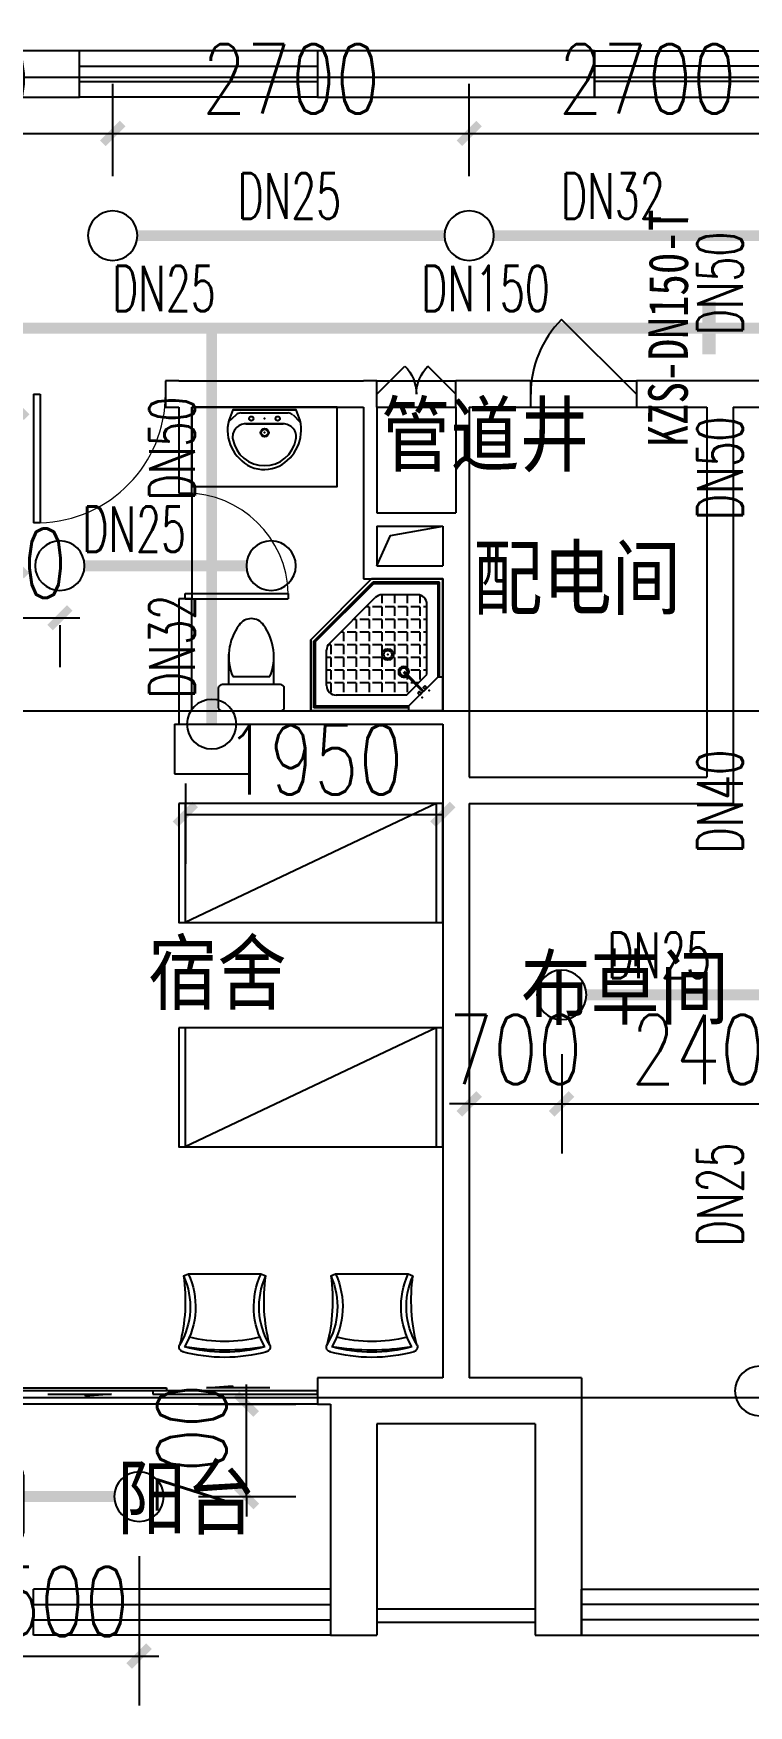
# Model space of a CAD drawing. Extents: x 0 to 2838408, y -923048 to 203859.
# Drawn here: x 2765563 to 2770978, y -409508 to -396844 of the extents above; entities that cross this region are included whole.
import ezdxf
from ezdxf.enums import TextEntityAlignment as Align

# ---------------------------------------------------------------- set-up
doc = ezdxf.new("R2010")
doc.units = 0
doc.header["$LTSCALE"] = 1000
for name, color, linetype in [('A-Fixt', 81, 'Continuous'), ('CLAYER', 7, 'Continuous'), ('DIM_喷淋', 3, 'Continuous'), ('DOOR_FIRE', 4, 'Continuous'), ('DOTE', 8, 'Continuous'), ('E2-栏杆', 92, 'Continuous'), ('EQUIP_喷头', 7, 'Continuous'), ('PIPE-喷淋', 6, 'Continuous'), ('PUB_TEXT', 7, 'Continuous'), ('TEXT_喷淋', 7, 'Continuous'), ('TWT_DIM', 3, 'Continuous'), ('WALL', 9, 'Continuous'), ('WINDOW', 4, 'Continuous'), ('XREF', 8, 'Continuous'), ('抗震支吊架', 2, 'Continuous'), ('洁具', 213, 'Continuous'), ('配景', 3, 'Continuous')]:
    doc.layers.add(name, color=color, linetype=linetype)
doc.styles.add('_TCH_DIM_T3', font='SIMPLEX', dxfattribs={"width": 0.75, "bigfont": 'HZTXT'})
doc.styles.add('_TWT_PIPEDN', font='SIMPLEX', dxfattribs={"width": 0.8, "height": 2.3, "bigfont": 'HZTXT'})
doc.styles.add('kzcad', font='', dxfattribs={"width": 0.8})
doc.styles.get("Standard").update_dxf_attribs({"font": 'geniso.shx', "bigfont": 'hztxt.shx'})
doc.styles.get('kzcad').set_extended_font_data('SimSun')
doc.dimstyles.new('_TWT_ARCH&&150', dxfattribs={"dimtxt": 525, "dimasz": 150, "dimexe": 375, "dimexo": 450, "dimgap": 150, "dimtad": 1, "dimdec": 0, "dimzin": 0, "dimdsep": 46, "dimtxsty": '_TCH_DIM_T3', "dimblk": 'ARCHTICK', "dimcen": 0.09, "dimclrt": 7, "dimazin": 2, "dimtfac": 1, "dimtdec": 0, "dimtix": 1, "dimtmove": 2, "dimatfit": 3, "dimfxl": 1, "dimtolj": 1, "dimtzin": 0, "dimarcsym": 0})

# ---------------------------------------------------------------- blocks, each defined once
blk = doc.blocks.new('1F平面-CAD导入_dwg_Drawing4_t3_dwg_$plan$00001613-474159-1F-927810-1F')
at = {"layer": '洁具'}
for p, q in [((-200, 170), (-430, 170)), ((-260, -140), (-260, 140)), ((-30, 250), (-170, 250)), ((-200, -170), (-200, -220)), ((-170, -250), (-30, -250))]:
    blk.add_line(p, q, dxfattribs=at)
for points in [[(-200, 220), (-200, 170), (-200, -170), (-430, -170)], [(0, -220), (0, 220)]]:
    blk.add_lwpolyline(points, dxfattribs=at)
for centre, radius, start, end in [((-413, -227), 398, 67.4505, 126.6381), ((-170, 220), 30, 90, 180), ((-30, 220), 30, 0, 90), ((-590, 0), 110, 123.4509, 236.5491), ((-413, 227), 398, 233.3619, 292.5495), ((-170, -220), 30, 180, 270), ((-30, -220), 30, 270, 0)]:
    blk.add_arc(centre, radius, start, end, dxfattribs=at)
blk = doc.blocks.new('$lvtry$00000169')
at = {"color": 0}
for p, q in [((259, -36), (259, 0)), ((259, -36), (36, -259)), ((276, -120), (120, -276)), ((259, -24), (976, -24)), ((259, -36), (964, -36)), ((276, -120), (808, -120)), ((964, -36), (976, -24)), ((964, -36), (964, -525)), ((976, -24), (976, -530)), ((144, -151), (291, -298)), ((151, -144), (298, -291)), ((173, -309), (173, -239)), ((183, -213), (205, -213)), ((220, -213), (243, -213)), ((270, -213), (270, -143)), ((270, -213), (340, -213)), ((270, -263), (270, -239)), ((366, -213), (366, -143)), ((366, -213), (436, -213)), ((366, -309), (366, -239)), ((462, -213), (462, -143)), ((462, -213), (532, -213)), ((462, -309), (462, -239)), ((558, -213), (558, -143)), ((558, -213), (628, -213)), ((558, -309), (558, -239)), ((655, -213), (655, -143)), ((655, -213), (725, -213)), ((655, -309), (655, -239)), ((751, -213), (751, -143)), ((751, -213), (821, -213)), ((751, -309), (751, -239)), ((847, -213), (847, -143)), ((847, -213), (880, -213)), ((847, -309), (847, -239)), ((880, -192), (880, -460)), ((36, -259), (0, -259)), ((24, -259), (24, -976)), ((36, -259), (36, -964)), ((120, -276), (120, -808)), ((120, -309), (147, -309)), ((173, -309), (243, -309)), ((173, -405), (173, -335)), ((270, -405), (270, -335)), ((334, -309), (340, -309)), ((366, -309), (436, -309)), ((366, -405), (366, -335)), ((462, -309), (532, -309)), ((462, -405), (462, -335)), ((558, -309), (628, -309)), ((558, -405), (558, -335)), ((655, -309), (725, -309)), ((655, -405), (655, -335)), ((751, -309), (821, -309)), ((751, -405), (751, -335)), ((847, -309), (880, -309)), ((847, -405), (847, -335)), ((120, -405), (147, -405)), ((120, -501), (147, -501)), ((173, -405), (243, -405)), ((173, -501), (173, -431)), ((173, -501), (243, -501)), ((270, -405), (340, -405)), ((270, -501), (270, -431)), ((270, -501), (340, -501)), ((366, -405), (379, -405)), ((366, -501), (366, -431)), ((366, -501), (436, -501)), ((462, -405), (532, -405)), ((462, -501), (462, -431)), ((462, -501), (532, -501)), ((558, -405), (628, -405)), ((558, -501), (558, -431)), ((558, -501), (628, -501)), ((655, -405), (725, -405)), ((655, -501), (655, -431)), ((655, -501), (725, -501)), ((751, -405), (821, -405)), ((751, -501), (751, -431)), ((751, -501), (821, -501)), ((847, -405), (880, -405)), ((847, -501), (847, -431)), ((847, -501), (867, -501)), ((120, -598), (147, -598)), ((173, -598), (173, -528)), ((173, -598), (243, -598)), ((173, -694), (173, -624)), ((270, -598), (270, -528)), ((270, -598), (340, -598)), ((270, -694), (270, -624)), ((366, -598), (366, -528)), ((366, -598), (436, -598)), ((366, -694), (366, -624)), ((462, -598), (462, -528)), ((462, -598), (532, -598)), ((462, -694), (462, -624)), ((859, -511), (511, -859)), ((964, -525), (525, -964)), ((976, -530), (530, -976)), ((558, -598), (558, -528)), ((558, -598), (628, -598)), ((558, -694), (558, -624)), ((655, -598), (655, -528)), ((655, -598), (725, -598)), ((655, -694), (655, -624)), ((751, -598), (751, -528)), ((751, -598), (773, -598)), ((964, -525), (976, -530)), ((120, -694), (147, -694)), ((173, -694), (243, -694)), ((173, -790), (173, -720)), ((270, -694), (340, -694)), ((270, -790), (270, -720)), ((366, -694), (436, -694)), ((366, -790), (366, -720)), ((462, -694), (532, -694)), ((462, -790), (462, -720)), ((558, -694), (628, -694)), ((558, -790), (558, -720)), ((655, -694), (676, -694)), ((120, -790), (147, -790)), ((173, -790), (243, -790)), ((173, -878), (173, -816)), ((192, -880), (460, -880)), ((270, -790), (340, -790)), ((270, -880), (270, -816)), ((366, -790), (436, -790)), ((366, -880), (366, -816)), ((462, -790), (532, -790)), ((462, -880), (462, -816)), ((558, -790), (580, -790)), ((36, -964), (24, -976)), ((24, -976), (530, -976)), ((36, -964), (525, -964)), ((525, -964), (530, -976))]:
    blk.add_line(p, q, dxfattribs=at)
blk.add_lwpolyline([(0, 0), (0, -1000), (540, -1000), (1000, -540), (1000, 0)], close=True)
for points in [[(0, 0), (0, -1000)], [(0, 0), (1000, 0)], [(1000, 0), (1000, -540)], [(190, -136), (178, -148), (162, -132), (174, -121)], [(136, -190), (148, -178), (132, -162), (121, -174)], [(1000, -540), (540, -1000)], [(0, -1000), (540, -1000)]]:
    blk.add_lwpolyline(points, close=True, dxfattribs=at)
for radius in [43.8, 31.1]:
    blk.add_circle((416, -428), radius, dxfattribs=at)
for centre, radius, start, end in [((808, -192), 72, 0, 90), ((296, -296), 40.6, 142.583, 128.4197), ((296, -296), 28.6, 145.828, 125.6599), ((808, -460), 72, 315, 0), ((192, -808), 72, 180, 270), ((460, -808), 72, 270, 315)]:
    blk.add_arc(centre, radius, start, end, dxfattribs=at)
for p in [(156, -102, 0), (103, -156, 0), (416, -428, 0)]:
    blk.add_point(p, dxfattribs=at)
blk = doc.blocks.new('$lvtry$00000178')
at = {"color": 0}
for p, q in [((-238, 0), (238, 0)), ((-214, -36), (-272, -91)), ((-180, -23), (180, -23)), ((-142, -105), (140, -105)), ((140, -105), (-142, -105)), ((216, -37), (268, -91))]:
    blk.add_line(p, q, dxfattribs=at)
blk.add_lwpolyline([(-104, -430, 0.224698), (110, -425, 0.348046), (269, -79), (239, 0), (-241, 0), (-271, -79, 0.356844)], format="xyb", close=True, dxfattribs=at)
for centre, radius in [((-100, -65), 16.3), ((100, -65), 16.3), ((1, -172), 31.6)]:
    blk.add_circle(centre, radius, dxfattribs=at)
at = {"color": 0, "lineweight": 13}
blk.add_circle((1, -172), 23, dxfattribs=at)
at = {"color": 0}
for centre, radius, start, end in [((-142, -205), 100, 90, 190.5602), ((-180, -73), 50, 90, 133.181), ((140, -205), 100, 349.4398, 90), ((180, -73), 50, 44.5607, 90), ((-1, -179), 243, 190.5602, 349.4398)]:
    blk.add_arc(centre, radius, start, end, dxfattribs=at)
for p in [(0, -65), (1, -172)]:
    blk.add_point(p, dxfattribs=at)
blk = doc.blocks.new('A$C70365C93')
at = {"layer": '洁具'}
blk.add_lwpolyline([(-1900, 2300), (-1900, 1700), (-800, 1700), (-800, 2300)], close=True, dxfattribs=at)
blk.add_blockref('$lvtry$00000178', (-1350, 2280), dxfattribs=at)
at = {"layer": '洁具', "rotation": 180}
blk.add_blockref('$lvtry$00000169', (0, 0), dxfattribs=at)
at = {"layer": '洁具', "extrusion": (0, 0, -1), "xscale": -1, "zscale": -1, "rotation": 90}
blk.add_blockref('1F平面-CAD导入_dwg_Drawing4_t3_dwg_$plan$00001613-474159-1F-927810-1F', (1450, 0), dxfattribs=at)
blk = doc.blocks.new('单人床')
at = {"layer": 'A-Fixt'}
for p, q in [((47774, 13973), (48674, 13973)), ((47774, 12073), (48674, 13973)), ((47774, 12073), (48674, 12073))]:
    blk.add_line(p, q, dxfattribs=at)
blk.add_lwpolyline([(47774, 14023), (48674, 14023), (48674, 12023), (47774, 12023), (47774, 14023)], dxfattribs=at)
blk = doc.blocks.new('CH_AP01')
for p, q in [((-311, 17), (-275, 0)), ((-275, 0), (275, 0)), ((275, 0), (311, 17))]:
    blk.add_line(p, q)
for centre, radius, start, end in [((0, -579), 1213, 74.7104, 105.2896), ((-307, 555), 37.8, 100.1859, 202.8359), ((-1658, 202), 1360, 352.1659, 14.4283), ((-824, 250), 563, 335.5038, 31.0903), ((0, -579), 1173, 75.0287, 104.9713), ((0, -1278), 1857, 80.611, 99.389), ((-824, 250), 603, 335.5038, 30.2691), ((0, -579), 1093, 75.8767, 104.1233), ((824, 250), 603, 149.7309, 204.4962), ((824, 250), 563, 148.9097, 204.4962), ((1658, 202), 1360, 165.5717, 187.8341), ((307, 555), 37.8, 337.1641, 79.8141)]:
    blk.add_arc(centre, radius, start, end)
blk = doc.blocks.new('A$C61295E98')
at = {"color": 3}
for p, q in [((544, 598), (0, 598)), ((0, 598), (0, 0)), ((161, 598), (161, 0)), ((170, 0), (170, 598)), ((603, 572), (603, 26)), ((624, 518), (624, 80)), ((544, 0), (0, 0))]:
    blk.add_line(p, q, dxfattribs=at)
for points in [[(82, 540), (75, 540), (75, 577), (82, 577)], [(82, 453), (75, 453), (75, 490), (82, 490)], [(82, 353), (75, 353), (75, 389), (82, 389)]]:
    blk.add_lwpolyline(points, close=True, dxfattribs=at)
for centre in [(74, 250), (74, 164), (74, 71)]:
    blk.add_circle(centre, 15.7, dxfattribs=at)
for centre, start, end in [((544, 518), 360, 90), ((544, 80), 270, 0)]:
    blk.add_arc(centre, 80, start, end, dxfattribs=at)
blk = doc.blocks.new('宿舍')
at = {"layer": 'A-Fixt'}
for p, q in [((47854, 13802), (48354, 15702)), ((48354, 13802), (47854, 15702)), ((47854, 13802), (48354, 13802))]:
    blk.add_line(p, q, dxfattribs=at)
for points in [[(47854, 8602), (48354, 8602), (48354, 15702), (47854, 15702)], [(47854, 10676), (47970, 10676), (47970, 11743), (47854, 11743)]]:
    blk.add_lwpolyline(points, close=True, dxfattribs=at)
at = {"xscale": -1, "rotation": 90}
for p in [(63677, 60475), (63677, 58775)]:
    blk.add_blockref('单人床', p, dxfattribs=at)
at = {"layer": 'A-Fixt', "xscale": -1, "rotation": 180}
for p in [(50002, 9140), (51117, 9140)]:
    blk.add_blockref('CH_AP01', p, dxfattribs=at)
at = {"layer": '配景', "color": 252}
blk.add_blockref('A$C61295E98', (47854, 7097), dxfattribs=at)
blk = doc.blocks.new('$WINLIB2D$00000001')
at = {"color": 0}
for points in [[(-0.5, 0.5), (-0.5, -0.5)], [(-0.5, 0.5), (0.5, 0.5)], [(0.5, -0.5), (0.5, 0.5)], [(0.5, 0.1667), (-0.5, 0.1667)], [(0.5, -0.1667), (-0.5, -0.1667)], [(-0.5, -0.5), (0.5, -0.5)]]:
    blk.add_lwpolyline(points, dxfattribs=at)
blk = doc.blocks.new('$DorLib2D$00000131')
at = {"color": 0, "linetype": 'Continuous'}
for p, q in [((0.15, 0.125), (0.2319, 0.1973)), ((0.2319, 0.1973), (0.2319, 0.125)), ((-0.5, 0.125), (-0.5, 0)), ((0.0192, 0.125), (-0.5, 0.125)), ((0.0192, 0), (0.0192, 0.125)), ((0.35, 0.125), (0.15, 0.125)), ((-0.5, 0), (0.0192, 0)), ((-0.024, 0), (0.5, 0)), ((-0.024, -0.125), (-0.024, 0)), ((0.5, 0), (0.5, -0.125)), ((-0.35, -0.125), (-0.15, -0.125)), ((-0.2319, -0.1973), (-0.2319, -0.125)), ((-0.15, -0.125), (-0.2319, -0.1973)), ((0.5, -0.125), (-0.024, -0.125))]:
    blk.add_line(p, q, dxfattribs=at)
blk = doc.blocks.new('$DorLib2D$00000114')
at = {"color": 0}
blk.add_line((0.5, 0), (-0.207, 0.707), dxfattribs=at)
blk.add_arc((0.5, 0), 1, 135, 180, dxfattribs=at)
blk = doc.blocks.new('$DorLib2D$00000116')
at = {"color": 0}
for p, q in [((-0.5, 0), (-0.146, 0.354)), ((0.5, 0), (0.146, 0.354))]:
    blk.add_line(p, q, dxfattribs=at)
for centre, start, end in [((-0.5, 0), 0, 45), ((0.5, 0), 135, 180)]:
    blk.add_arc(centre, 0.5, start, end, dxfattribs=at)
blk = doc.blocks.new('$DorLib2D$00000001')
for p, q in [((0.45, 0.975), (0.5, 0.975)), ((0.45, 0), (0.45, 0.975)), ((0.5, 0), (0.5, 0.975)), ((0.5, 0), (0.45, 0))]:
    blk.add_line(p, q)
at = {"lineweight": 13}
blk.add_arc((0.475, 0), 0.975, 91.4693, 180, dxfattribs=at)
blk = doc.blocks.new('2F1')
blk.add_lwpolyline([(2432116.7, -400875.2), (2432220.3, -400645), (2432616.7, -400575.2)])
at = {"layer": 'DOOR_FIRE'}
for p, q in [((2432116.7, -399475.2), (2432716.7, -399475.2)), ((2433282.5, -399475.2, 100), (2434082.5, -399475.2, 100)), ((2432116.7, -399675.2), (2432716.7, -399675.2)), ((2433282.5, -399675.2, 100), (2434082.5, -399675.2, 100))]:
    blk.add_line(p, q, dxfattribs=at)
at = {"layer": 'DOTE'}
for p, q in [((2343216.7, -397175.2), (2453916.7, -397175.2)), ((2343216.7, -401975.2), (2453916.7, -401975.2)), ((2343216.7, -407175.2), (2453916.7, -407175.2)), ((2343216.7, -407175.2), (2453916.7, -407175.2))]:
    blk.add_line(p, q, dxfattribs=at)
at = {"layer": 'E2-栏杆'}
for points in [[(2432116.7, -408775.2), (2433316.7, -408775.2)], [(2432116.7, -408875.2), (2433316.7, -408875.2)]]:
    blk.add_lwpolyline(points, dxfattribs=at)
at = {"layer": 'WALL'}
for p, q in [((2429866.7, -396975.2), (2428716.7, -396975.2)), ((2429866.7, -397325.2), (2429866.7, -396975.2)), ((2433766.7, -396975.2), (2431666.7, -396975.2)), ((2431666.7, -396975.2), (2431666.7, -397325.2)), ((2433766.7, -397325.2), (2433766.7, -396975.2)), ((2428966.7, -397325.2), (2429866.7, -397325.2)), ((2431666.7, -397325.2), (2433766.7, -397325.2)), ((2430616.7, -399475.2), (2430516.7, -399475.2)), ((2430516.7, -399475.2), (2430516.7, -399675.2)), ((2430616.7, -399475.2), (2432016.7, -399475.2)), ((2432116.7, -399475.2), (2432016.7, -399475.2)), ((2432116.7, -399675.2), (2432116.7, -399475.2)), ((2433282.5, -399475.2), (2432716.7, -399475.2)), ((2432716.7, -399675.2), (2432716.7, -399475.2)), ((2433282.5, -399675.2), (2433282.5, -399475.2)), ((2434716.7, -399475.2), (2434082.5, -399475.2)), ((2434082.5, -399475.2), (2434082.5, -399675.2)), ((2435316.7, -399475.2), (2434716.7, -399475.2)), ((2430516.7, -399675.2), (2430616.7, -399675.2)), ((2430616.7, -399675.2), (2430616.7, -400325.2)), ((2430716.7, -399675.2), (2432016.7, -399675.2)), ((2430716.7, -400325.2), (2430716.7, -399675.2)), ((2432016.7, -399675.2), (2432016.7, -400475.2)), ((2432116.7, -399675.2), (2432116.7, -400475.2)), ((2432716.7, -399675.2), (2432716.7, -400475.2)), ((2432816.7, -399675.2), (2433282.5, -399675.2)), ((2432816.7, -399675.2), (2432816.7, -400475.2)), ((2434082.5, -399675.2), (2434616.7, -399675.2)), ((2434616.7, -399675.2), (2434616.7, -402475.2)), ((2434816.7, -399675.2), (2435316.7, -399675.2)), ((2434816.7, -399675.2), (2434816.7, -402675.2)), ((2430616.7, -400325.2), (2430716.7, -400325.2)), ((2432016.7, -400475.2), (2432016.7, -400975.2)), ((2432116.7, -400475.2), (2432716.7, -400475.2)), ((2432816.7, -400475.2), (2432816.7, -400875.2)), ((2432116.7, -400575.2), (2432116.7, -400875.2)), ((2432116.7, -400575.2), (2432616.7, -400575.2)), ((2432616.7, -400575.2), (2432616.7, -400875.2)), ((2432116.7, -400875.2), (2432616.7, -400875.2)), ((2432816.7, -400875.2), (2432816.7, -402075.2)), ((2432016.7, -400975.2), (2432616.7, -400975.2)), ((2432616.7, -400975.2), (2432616.7, -401975.2)), ((2430716.7, -401125.2), (2430616.7, -401125.2)), ((2430616.7, -401125.2), (2430616.7, -402075.2)), ((2430716.7, -401975.2), (2430716.7, -401125.2)), ((2430616.7, -402075.2), (2432616.7, -402075.2)), ((2430716.7, -401975.2), (2432616.7, -401975.2)), ((2432616.7, -402075.2), (2432616.7, -402575.2)), ((2432816.7, -402075.2), (2432816.7, -402475.2)), ((2432616.7, -402575.2), (2432616.7, -407025.2)), ((2432816.7, -402475.2), (2434616.7, -402475.2)), ((2432816.7, -402675.2), (2432816.7, -407025.2)), ((2432816.7, -402675.2), (2434816.7, -402675.2)), ((2432016.7, -407025.2), (2431666.7, -407025.2)), ((2431666.7, -407025.2), (2431666.7, -407225.2)), ((2432616.7, -407025.2), (2432016.7, -407025.2)), ((2433666.7, -407025.2), (2432816.7, -407025.2)), ((2433666.7, -407025.2), (2433666.7, -408625.2)), ((2431666.7, -407225.2), (2431766.7, -407225.2)), ((2431766.7, -407225.2), (2431766.7, -408625.2)), ((2432716.7, -407375.2), (2432116.7, -407375.2)), ((2432116.7, -407375.2), (2432116.7, -408975.2)), ((2433316.7, -407375.2), (2432716.7, -407375.2)), ((2433316.7, -407375.2), (2433316.7, -408975.2)), ((2431766.7, -408625.2), (2431766.7, -408975.2)), ((2433666.7, -408975.2), (2433666.7, -408625.2)), ((2431766.7, -408975.2), (2432116.7, -408975.2)), ((2433316.7, -408975.2), (2433666.7, -408975.2))]:
    blk.add_line(p, q, dxfattribs=at)
at = {"layer": 'WINDOW'}
for p, q in [((2430716.7, -400325.2), (2430716.7, -401125.2)), ((2431666.7, -407225.2), (2429266.7, -407225.2))]:
    blk.add_line(p, q, dxfattribs=at)
for name, p in [('宿舍', (2380962.9, -415376.9)), ('A$C70365C93', (2432616.7, -401975.2))]:
    blk.add_blockref(name, p)
at = {"layer": 'DOOR_FIRE', "zscale": 200}
for name, p, xscale, yscale in [('$DorLib2D$00000114', (2433682.5, -399575.2), 800, 800), ('$DorLib2D$00000116', (2432416.7, -399575.2), -600, 600)]:
    blk.add_blockref(name, p, dxfattribs=dict(at, xscale=xscale, yscale=yscale))
at = {"layer": 'WINDOW'}
for name, p, xscale, yscale, zscale in [('$WINLIB2D$00000001', (2430766.7, -397150.2), -1800, 350, -1800), ('$WINLIB2D$00000001', (2434666.7, -397150.2), 1800, 350, 1800), ('$DorLib2D$00000001', (2430016.7, -399575.2), -1000, -1000, -1000)]:
    blk.add_blockref(name, p, dxfattribs=dict(at, xscale=xscale, yscale=yscale, zscale=zscale))
for name, p, xscale, yscale, zscale, rotation in [('$DorLib2D$00000001', (2430666.7, -400725.2), 800, 800, 800, 270), ('$DorLib2D$00000131', (2430466.7, -407125.2), 2400, 200, 2400, 180), ('$WINLIB2D$00000001', (2430641.7, -408800.2), 2249.999999993481, -350, 2249.999999993481, 180), ('$WINLIB2D$00000001', (2434791.7, -408800.2), -2249.999999993481, -350, -2249.999999993481, 180)]:
    blk.add_blockref(name, p, dxfattribs=dict(at, xscale=xscale, yscale=yscale, zscale=zscale, rotation=rotation))
at = {"layer": 'CLAYER'}
for s, p in [('管道井', (2432149.1, -400162.2)), ('配电间', (2432846.7, -401247.5))]:
    blk.add_text(s, height=525, dxfattribs=at).set_placement(p)
at = {"layer": 'PUB_TEXT'}
for s, p in [('宿舍', (2430384.3, -404239)), ('布草间', (2433209.4, -404351.6)), ('阳台', (2430149.7, -408213.3))]:
    blk.add_text(s, height=525, dxfattribs=at).set_placement(p)
blk = doc.blocks.new('_ArchTick')
at = {"color": 0, "linetype": 'ByBlock', "const_width": 0.4}
blk.add_lwpolyline([(-0.5, -0.5), (0.5, 0.5)], dxfattribs=at)
blk = doc.blocks.new('*D1591')
at = {"layer": 'Defpoints', "color": 0, "linetype": 'ByBlock', "transparency": 16777216}
for p in [(2766363, -407225), (2767175, -407225), (2766363, -407925)]:
    blk.add_point(p, dxfattribs=at)
at = {"layer": 'TWT_DIM', "color": 0, "linetype": 'ByBlock', "lineweight": -2, "transparency": 16777216}
for p, q in [((2767175, -407225), (2767175, -407075)), ((2766813, -407225), (2767550, -407225)), ((2767175, -407925), (2767175, -407225)), ((2766813, -407925), (2767550, -407925)), ((2767175, -407925), (2767175, -408075))]:
    blk.add_line(p, q, dxfattribs=at)
at = {"layer": 'TWT_DIM', "color": 0, "linetype": 'ByBlock', "lineweight": -2, "transparency": 16777216, "xscale": 150, "yscale": 150, "zscale": 150}
for p, rotation in [((2767175, -407225), 270), ((2767175, -407925), 90)]:
    blk.add_blockref('_ArchTick', p, dxfattribs=dict(at, rotation=rotation))
at = {"layer": 'TWT_DIM', "color": 7, "linetype": 'ByBlock', "transparency": 16777216, "insert": (2766762, -407575), "char_height": 525, "attachment_point": 5, "rotation": 90, "style": '_TCH_DIM_T3'}
blk.add_mtext('\\A1;700', dxfattribs=at)
blk = doc.blocks.new('*D1592')
at = {"layer": 'Defpoints', "color": 0, "linetype": 'ByBlock', "transparency": 16777216}
for p in [(2764863, -407925), (2766363, -407925), (2766363, -409133)]:
    blk.add_point(p, dxfattribs=at)
at = {"layer": 'TWT_DIM', "color": 0, "linetype": 'ByBlock', "lineweight": -2, "transparency": 16777216}
for p, q in [((2764863, -408375), (2764863, -409508)), ((2766363, -408375), (2766363, -409508)), ((2764863, -409133), (2764713, -409133)), ((2764863, -409133), (2766363, -409133)), ((2766363, -409133), (2766513, -409133))]:
    blk.add_line(p, q, dxfattribs=at)
at = {"layer": 'TWT_DIM', "color": 0, "linetype": 'ByBlock', "lineweight": -2, "transparency": 16777216, "xscale": 150, "yscale": 150, "zscale": 150}
blk.add_blockref('_ArchTick', (2764863, -409133), dxfattribs=at)
at = {"layer": 'TWT_DIM', "color": 0, "linetype": 'ByBlock', "lineweight": -2, "transparency": 16777216, "xscale": 150, "yscale": 150, "zscale": 150, "rotation": 180}
blk.add_blockref('_ArchTick', (2766363, -409133), dxfattribs=at)
at = {"layer": 'TWT_DIM', "color": 7, "linetype": 'ByBlock', "transparency": 16777216, "insert": (2765613, -408720), "char_height": 525, "attachment_point": 5, "style": '_TCH_DIM_T3'}
blk.add_mtext('\\A1;1500', dxfattribs=at)
blk = doc.blocks.new('*D1593')
at = {"layer": 'Defpoints', "color": 0, "linetype": 'ByBlock', "transparency": 16777216}
for p in [(2764863, -400875), (2765763, -400875), (2765763, -401269)]:
    blk.add_point(p, dxfattribs=at)
at = {"layer": 'TWT_DIM', "color": 0, "linetype": 'ByBlock', "lineweight": -2, "transparency": 16777216}
for p, q in [((2764863, -401269), (2764713, -401269)), ((2764863, -401269), (2765763, -401269)), ((2765763, -401269), (2765913, -401269)), ((2764863, -401325), (2764863, -401644)), ((2765763, -401325), (2765763, -401644))]:
    blk.add_line(p, q, dxfattribs=at)
at = {"layer": 'TWT_DIM', "color": 0, "linetype": 'ByBlock', "lineweight": -2, "transparency": 16777216, "xscale": 150, "yscale": 150, "zscale": 150}
blk.add_blockref('_ArchTick', (2764863, -401269), dxfattribs=at)
at = {"layer": 'TWT_DIM', "color": 0, "linetype": 'ByBlock', "lineweight": -2, "transparency": 16777216, "xscale": 150, "yscale": 150, "zscale": 150, "rotation": 180}
blk.add_blockref('_ArchTick', (2765763, -401269), dxfattribs=at)
at = {"layer": 'TWT_DIM', "color": 7, "linetype": 'ByBlock', "transparency": 16777216, "insert": (2765313, -400856), "char_height": 525, "attachment_point": 5, "style": '_TCH_DIM_T3'}
blk.add_mtext('\\A1;900', dxfattribs=at)
blk = doc.blocks.new('*D1594')
at = {"layer": 'Defpoints', "color": 0, "linetype": 'ByBlock', "transparency": 16777216}
for p in [(2765436, -399675), (2765763, -399675), (2765763, -400875)]:
    blk.add_point(p, dxfattribs=at)
at = {"layer": 'TWT_DIM', "color": 0, "linetype": 'ByBlock', "lineweight": -2, "transparency": 16777216}
for p, q in [((2765436, -399675), (2765436, -399525)), ((2765313, -399675), (2765061, -399675)), ((2765436, -400875), (2765436, -399675)), ((2765313, -400875), (2765061, -400875)), ((2765436, -400875), (2765436, -401025))]:
    blk.add_line(p, q, dxfattribs=at)
at = {"layer": 'TWT_DIM', "color": 0, "linetype": 'ByBlock', "lineweight": -2, "transparency": 16777216, "xscale": 150, "yscale": 150, "zscale": 150}
for p, rotation in [((2765436, -399675), 270), ((2765436, -400875), 90)]:
    blk.add_blockref('_ArchTick', p, dxfattribs=dict(at, rotation=rotation))
at = {"layer": 'TWT_DIM', "color": 7, "linetype": 'ByBlock', "transparency": 16777216, "insert": (2765024, -400275), "char_height": 525, "attachment_point": 5, "rotation": 90, "style": '_TCH_DIM_T3'}
blk.add_mtext('\\A1;1200', dxfattribs=at)
blk = doc.blocks.new('*D1934')
at = {"layer": 'Defpoints', "color": 0, "linetype": 'ByBlock', "transparency": 16777216}
for p in [(2771563, -397601), (2768863, -398375), (2771563, -398375)]:
    blk.add_point(p, dxfattribs=at)
at = {"layer": 'DIM_喷淋', "color": 0, "linetype": 'ByBlock', "lineweight": -2, "transparency": 16777216}
for p, q in [((2768863, -397925), (2768863, -397226)), ((2771563, -397925), (2771563, -397226)), ((2768863, -397601), (2771563, -397601))]:
    blk.add_line(p, q, dxfattribs=at)
at = {"layer": 'DIM_喷淋', "color": 0, "linetype": 'ByBlock', "lineweight": -2, "transparency": 16777216, "xscale": 150, "yscale": 150, "zscale": 150, "rotation": 180}
blk.add_blockref('_ArchTick', (2768863, -397601), dxfattribs=at)
at = {"layer": 'DIM_喷淋', "color": 0, "linetype": 'ByBlock', "lineweight": -2, "transparency": 16777216, "xscale": 150, "yscale": 150, "zscale": 150}
blk.add_blockref('_ArchTick', (2771563, -397601), dxfattribs=at)
at = {"layer": 'DIM_喷淋', "color": 7, "linetype": 'ByBlock', "transparency": 16777216, "insert": (2770213, -397188), "char_height": 525, "attachment_point": 5, "style": '_TCH_DIM_T3'}
blk.add_mtext('\\A1;2700', dxfattribs=at)
blk = doc.blocks.new('*D1935')
at = {"layer": 'Defpoints', "color": 0, "linetype": 'ByBlock', "transparency": 16777216}
for p in [(2768863, -397601), (2766163, -398375), (2768863, -398375)]:
    blk.add_point(p, dxfattribs=at)
at = {"layer": 'DIM_喷淋', "color": 0, "linetype": 'ByBlock', "lineweight": -2, "transparency": 16777216}
for p, q in [((2766163, -397925), (2766163, -397226)), ((2768863, -397925), (2768863, -397226)), ((2766163, -397601), (2768863, -397601))]:
    blk.add_line(p, q, dxfattribs=at)
at = {"layer": 'DIM_喷淋', "color": 0, "linetype": 'ByBlock', "lineweight": -2, "transparency": 16777216, "xscale": 150, "yscale": 150, "zscale": 150, "rotation": 180}
blk.add_blockref('_ArchTick', (2766163, -397601), dxfattribs=at)
at = {"layer": 'DIM_喷淋', "color": 0, "linetype": 'ByBlock', "lineweight": -2, "transparency": 16777216, "xscale": 150, "yscale": 150, "zscale": 150}
blk.add_blockref('_ArchTick', (2768863, -397601), dxfattribs=at)
at = {"layer": 'DIM_喷淋', "color": 7, "linetype": 'ByBlock', "transparency": 16777216, "insert": (2767513, -397188), "char_height": 525, "attachment_point": 5, "style": '_TCH_DIM_T3'}
blk.add_mtext('\\A1;2700', dxfattribs=at)
blk = doc.blocks.new('*D1936')
at = {"layer": 'Defpoints', "color": 0, "linetype": 'ByBlock', "transparency": 16777216}
for p in [(2766163, -397601), (2763563, -398375), (2766163, -398375)]:
    blk.add_point(p, dxfattribs=at)
at = {"layer": 'DIM_喷淋', "color": 0, "linetype": 'ByBlock', "lineweight": -2, "transparency": 16777216}
for p, q in [((2763563, -397925), (2763563, -397226)), ((2766163, -397925), (2766163, -397226)), ((2763563, -397601), (2766163, -397601))]:
    blk.add_line(p, q, dxfattribs=at)
at = {"layer": 'DIM_喷淋', "color": 0, "linetype": 'ByBlock', "lineweight": -2, "transparency": 16777216, "xscale": 150, "yscale": 150, "zscale": 150, "rotation": 180}
blk.add_blockref('_ArchTick', (2763563, -397601), dxfattribs=at)
at = {"layer": 'DIM_喷淋', "color": 0, "linetype": 'ByBlock', "lineweight": -2, "transparency": 16777216, "xscale": 150, "yscale": 150, "zscale": 150}
blk.add_blockref('_ArchTick', (2766163, -397601), dxfattribs=at)
at = {"layer": 'DIM_喷淋', "color": 7, "linetype": 'ByBlock', "transparency": 16777216, "insert": (2764863, -397188), "char_height": 525, "attachment_point": 5, "style": '_TCH_DIM_T3'}
blk.add_mtext('\\A1;2600', dxfattribs=at)
blk = doc.blocks.new('*D1970')
at = {"layer": 'Defpoints', "color": 0, "linetype": 'ByBlock', "transparency": 16777216}
for p in [(2769563, -404125), (2771963, -404125), (2771963, -404951)]:
    blk.add_point(p, dxfattribs=at)
at = {"layer": 'DIM_喷淋', "color": 0, "linetype": 'ByBlock', "lineweight": -2, "transparency": 16777216}
for p, q in [((2769563, -404575), (2769563, -405326)), ((2771963, -404575), (2771963, -405326)), ((2769563, -404951), (2771963, -404951))]:
    blk.add_line(p, q, dxfattribs=at)
at = {"layer": 'DIM_喷淋', "color": 0, "linetype": 'ByBlock', "lineweight": -2, "transparency": 16777216, "xscale": 150, "yscale": 150, "zscale": 150, "rotation": 180}
blk.add_blockref('_ArchTick', (2769563, -404951), dxfattribs=at)
at = {"layer": 'DIM_喷淋', "color": 0, "linetype": 'ByBlock', "lineweight": -2, "transparency": 16777216, "xscale": 150, "yscale": 150, "zscale": 150}
blk.add_blockref('_ArchTick', (2771963, -404951), dxfattribs=at)
at = {"layer": 'DIM_喷淋', "color": 7, "linetype": 'ByBlock', "transparency": 16777216, "insert": (2770763, -404539), "char_height": 525, "attachment_point": 5, "style": '_TCH_DIM_T3'}
blk.add_mtext('\\A1;2400', dxfattribs=at)
blk = doc.blocks.new('*D1971')
at = {"layer": 'Defpoints', "color": 0, "linetype": 'ByBlock', "transparency": 16777216}
for p in [(2768863, -404125), (2769563, -404125), (2769563, -404951)]:
    blk.add_point(p, dxfattribs=at)
at = {"layer": 'DIM_喷淋', "color": 0, "linetype": 'ByBlock', "lineweight": -2, "transparency": 16777216}
for p, q in [((2768863, -404575), (2768863, -405326)), ((2769563, -404575), (2769563, -405326)), ((2768863, -404951), (2768713, -404951)), ((2768863, -404951), (2769563, -404951)), ((2769563, -404951), (2769713, -404951))]:
    blk.add_line(p, q, dxfattribs=at)
at = {"layer": 'DIM_喷淋', "color": 0, "linetype": 'ByBlock', "lineweight": -2, "transparency": 16777216, "xscale": 150, "yscale": 150, "zscale": 150}
blk.add_blockref('_ArchTick', (2768863, -404951), dxfattribs=at)
at = {"layer": 'DIM_喷淋', "color": 0, "linetype": 'ByBlock', "lineweight": -2, "transparency": 16777216, "xscale": 150, "yscale": 150, "zscale": 150, "rotation": 180}
blk.add_blockref('_ArchTick', (2769563, -404951), dxfattribs=at)
at = {"layer": 'DIM_喷淋', "color": 7, "linetype": 'ByBlock', "transparency": 16777216, "insert": (2769213, -404539), "char_height": 525, "attachment_point": 5, "style": '_TCH_DIM_T3'}
blk.add_mtext('\\A1;700', dxfattribs=at)
blk = doc.blocks.new('*D2071')
at = {"layer": 'Defpoints', "color": 0, "linetype": 'ByBlock', "transparency": 16777216}
for p in [(2766713, -402075), (2768663, -402075), (2768663, -402758)]:
    blk.add_point(p, dxfattribs=at)
at = {"layer": 'TWT_DIM', "color": 0, "linetype": 'ByBlock', "lineweight": -2, "transparency": 16777216}
for p, q in [((2766713, -402525), (2766713, -403133)), ((2768663, -402525), (2768663, -403133)), ((2766713, -402758), (2768663, -402758))]:
    blk.add_line(p, q, dxfattribs=at)
at = {"layer": 'TWT_DIM', "color": 0, "linetype": 'ByBlock', "lineweight": -2, "transparency": 16777216, "xscale": 150, "yscale": 150, "zscale": 150, "rotation": 180}
blk.add_blockref('_ArchTick', (2766713, -402758), dxfattribs=at)
at = {"layer": 'TWT_DIM', "color": 0, "linetype": 'ByBlock', "lineweight": -2, "transparency": 16777216, "xscale": 150, "yscale": 150, "zscale": 150}
blk.add_blockref('_ArchTick', (2768663, -402758), dxfattribs=at)
at = {"layer": 'TWT_DIM', "color": 7, "linetype": 'ByBlock', "transparency": 16777216, "insert": (2767688, -402345), "char_height": 525, "attachment_point": 5, "style": '_TCH_DIM_T3'}
blk.add_mtext('\\A1;1950', dxfattribs=at)
blk = doc.blocks.new('$TwtSys$00000125')
blk.add_circle((0, 0, 0), 1)
blk = doc.blocks.new('$TwtSys$00000131')
for p, q in [((-1.5, 0), (-1.5, 2)), ((-1.5, 2), (1.5, 2)), ((1.5, 0, 0), (1.5, 2, 0)), ((-1.5, 0), (-1, 0)), ((1, 0, 0), (1.5, 0, 0))]:
    blk.add_line(p, q)
blk.add_circle((0, 0), 1)

msp = doc.modelspace()

# ---------------------------------------------------------------- linework, layer by layer
at = {"layer": 'PIPE-喷淋', "linetype": 'ByBlock', "ltscale": 1.5, "const_width": 82.5}
for points in [[(2766350, -398375.2), (2768675, -398375.2)], [(2769050, -398375.2), (2771062.5, -398375.2)], [(2762612.5, -399075.2), (2766212.5, -399075.2)], [(2766212.5, -399075.2), (2766912.5, -399075.2)], [(2766912.5, -400875.2), (2766912.5, -399075.2)], [(2766912.5, -399075.2), (2771062.5, -399075.2)], [(2765950, -400875.2), (2766912.5, -400875.2)], [(2766912.5, -402075.2), (2766912.5, -400875.2)], [(2766912.5, -400875.2), (2767175, -400875.2)], [(2771062.5, -404125.2), (2769750, -404125.2)], [(2763350, -407925.2), (2766175, -407925.2)]]:
    msp.add_lwpolyline(points, dxfattribs=at)
at = {"layer": '抗震支吊架', "color": 4, "const_width": 100}
msp.add_lwpolyline([(2770679.2, -399275.2), (2770679.2, -398875.2)], dxfattribs=at)

# ---------------------------------------------------------------- block references
at = {"layer": 'EQUIP_喷头', "linetype": 'ByBlock', "xscale": 187.5, "yscale": -187.5, "zscale": 187.5}
for name, p in [('$TwtSys$00000125', (2766162.5, -398375.2)), ('$TwtSys$00000125', (2768862.5, -398375.2)), ('$TwtSys$00000125', (2765762.5, -400875.2)), ('$TwtSys$00000125', (2767362.5, -400875.2)), ('$TwtSys$00000131', (2766912.5, -402075.2)), ('$TwtSys$00000125', (2769562.5, -404125.2)), ('$TwtSys$00000125', (2771062.5, -407125.2)), ('$TwtSys$00000125', (2766362.5, -407925.2))]:
    msp.add_blockref(name, p, dxfattribs=at)
at = {"layer": 'XREF'}
msp.add_blockref('2F1', (336045.8, 0), dxfattribs=at)

# ---------------------------------------------------------------- texts
at = {"layer": 'TEXT_喷淋', "color": 251, "linetype": 'ByBlock', "style": '_TWT_PIPEDN', "width": 0.64}
for s, rotation, p in [('DN25', 359.99999, (2767107.7, -398247.7)), ('DN32', 359.99999, (2769557.7, -398247.7)), ('DN50', 90, (2770935, -399130)), ('DN50', 90, (2766785, -400380)), ('DN50', 90, (2770935, -400530)), ('DN32', 90, (2766785, -401880)), ('DN40', 90, (2770935, -403055)), ('DN25', 359.99999, (2769907.7, -403997.7)), ('DN25', 90, (2770935, -406030))]:
    msp.add_text(s, height=345, rotation=rotation, dxfattribs=at).set_placement(p)
for p in [(2766157.7, -398947.7), (2765932.7, -400771.1)]:
    msp.add_text('DN25', height=345, dxfattribs=at).set_placement(p)
at = {"layer": 'TEXT_喷淋', "linetype": 'ByBlock', "style": '_TWT_PIPEDN', "width": 0.64}
msp.add_text('DN150', height=345, dxfattribs=at).set_placement((2768498.6, -398947.7))
at = {"layer": '抗震支吊架', "color": 4, "style": 'kzcad', "width": 0.8}
msp.add_text('KZS-DN150-T', height=300, rotation=89.88539, dxfattribs=at).set_placement((2770519.2, -399075.2), align=Align.CENTER)

# ---------------------------------------------------------------- dimensions: what is measured, and where the dimension line sits
at = {"layer": 'DIM_喷淋', "linetype": 'ByBlock'}
for p1, p2, distance, picture, middle in [((2763562.5, -398375.2), (2766162.5, -398375.2), 774.4, '*D1936', (2764862.5, -397188.3)), ((2766162.5, -398375.2), (2768862.5, -398375.2), 774.4, '*D1935', (2767512.5, -397188.3)), ((2768862.5, -398375.2), (2771562.5, -398375.2), 774.4, '*D1934', (2770212.5, -397188.3)), ((2768862.5, -404125.2), (2769562.5, -404125.2), -826.1, '*D1971', (2769212.5, -404538.9)), ((2769562.5, -404125.2), (2771962.5, -404125.2), -826.1, '*D1970', (2770762.5, -404538.9))]:
    dim = msp.add_aligned_dim(p1=p1, p2=p2, distance=distance, dimstyle='_TWT_ARCH&&150', dxfattribs=at)
    dim.commit()
    dim.dimension.update_dxf_attribs({"geometry": picture, "text_midpoint": middle})
at = {"layer": 'TWT_DIM', "linetype": 'ByBlock'}
for p1, p2, distance, picture, middle in [((2765762.5, -400875.2), (2765762.5, -399675.2), 326.4, '*D1594', (2765023.7, -400275.2)), ((2764862.5, -400875.2), (2765762.5, -400875.2), -393.4, '*D1593', (2765312.5, -400856.1)), ((2766712.5, -402075.2), (2768662.5, -402075.2), -682.4, '*D2071', (2767687.5, -402345.1)), ((2766362.5, -407925.2), (2766362.5, -407225.2), -812, '*D1591', (2766762, -407575.2)), ((2764862.5, -407925.2), (2766362.5, -407925.2), -1207.4, '*D1592', (2765612.5, -408720.2))]:
    dim = msp.add_aligned_dim(p1=p1, p2=p2, distance=distance, dimstyle='_TWT_ARCH&&150', dxfattribs=at)
    dim.commit()
    dim.dimension.update_dxf_attribs({"geometry": picture, "text_midpoint": middle})

doc.saveas('drawing.dxf')
